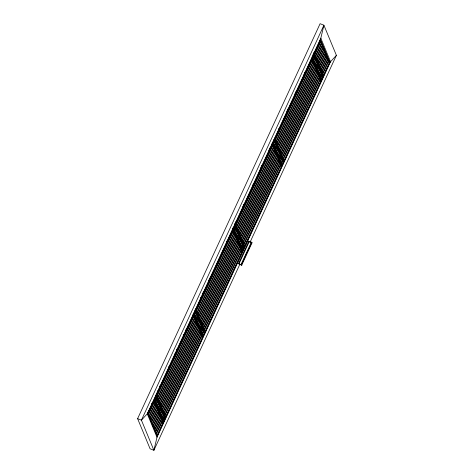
<?xml version="1.0" encoding="UTF-8"?>
<svg xmlns="http://www.w3.org/2000/svg" width="474" height="474" viewBox="0 0 474 474"><rect width="100%" height="100%" fill="white"/><g stroke="black" fill="none" stroke-linecap="round" stroke-linejoin="round"><path stroke-width="0.71" d="M137.602 418.655L141.418 420.16L323.908 25.205L336.398 55.345L329.863 62.432L157.356 435.778L153.902 450.3L141.418 420.16L147.947 413.073L320.46 39.727L323.908 25.205L320.098 23.7L137.602 418.655L150.092 448.795L153.902 450.3L239.874 264.243M148.19 411.58L148.806 410.235M151.289 404.867L152.225 402.853M157.184 392.105L157.806 390.766M159.359 387.406L160.289 385.392M168.359 367.931L169.289 365.916M174.254 355.174L174.87 353.829M176.423 350.476L177.353 348.461M183.248 335.705L183.871 334.36M185.423 331L186.353 328.986M200.312 298.768L200.935 297.429M202.487 294.07L203.417 292.055M208.69 280.638L209.935 277.954M226.376 242.368L226.999 241.023M234.754 224.238L235.993 221.548M242.818 206.777L244.063 204.093M252.441 185.962L253.057 184.617M260.819 167.832L262.057 165.148M268.882 150.371L270.127 147.687M278.499 129.556L279.121 128.211M286.877 111.426L288.121 108.742M294.947 93.971L296.185 91.281M303.947 74.495L305.185 71.811M312.941 55.02L314.185 52.336M148.178 414.4L320.691 41.054L319.417 40.551M148.392 414.91L320.904 41.564M148.978 416.32L321.485 42.974L320.217 42.476M149.192 416.836L321.698 43.49M149.985 418.761L322.498 45.415M150.785 420.681L323.292 47.341M151.366 422.091L323.878 48.751L322.604 48.247M151.579 422.607L324.092 49.26L322.818 48.763M152.166 424.017L324.672 50.671L323.404 50.173M152.379 424.532L324.886 51.186M152.96 425.942L325.472 52.596L324.198 52.093M153.173 426.452L325.685 53.112M153.76 427.862L326.266 54.522L324.998 54.018M153.973 428.377L326.479 55.031M154.554 429.788L327.066 56.442L325.792 55.944M154.767 430.303L327.279 56.957M155.353 431.713L327.86 58.367L326.592 57.869M155.567 432.229L328.073 58.883M156.147 433.639L328.66 60.293L327.386 59.789M156.361 434.148L328.873 60.802L327.599 60.305M321.011 44.402L322.284 44.9L149.772 418.246L147.568 412.925L157.356 435.778L156.971 435.624L329.483 62.278L320.353 40.249M238.493 263.514L248.82 241.159L249.377 241.373A1.458 0.338 24.8 0 0 251.38 242.167L251.753 242.315A1.523 0.35 24.8 0 1 251.996 242.895L241.669 265.256L241.296 265.108A1.458 0.338 24.8 0 0 239.287 264.314L238.493 263.514L239.044 263.734A1.458 0.338 24.8 0 0 241.053 264.522L241.426 264.67A1.523 0.35 24.8 0 1 241.669 265.256M239.044 263.734L249.377 241.373M250.118 242.078L336.398 55.345M241.053 264.522L251.38 242.167M241.426 264.67L251.753 242.315M321.81 46.322L323.078 46.825L150.572 420.171L156.971 435.624M328.109 61.739L329.863 62.432L320.46 39.727M320.862 76.059L322.77 76.812L313.361 54.107M319.6 80.408L320.874 80.912L311.471 58.207M282.03 161.729L283.298 162.232L273.895 139.528M280.134 165.829L281.408 166.327L271.999 143.628M242.558 247.15L243.832 247.647L234.423 224.949M240.668 251.244L241.936 251.747L232.533 229.043L233.22 227.556L242.623 250.254M203.091 332.564L204.359 333.068L194.956 310.363L195.643 308.876L205.052 331.575M201.195 336.664L202.469 337.168L193.06 314.463L193.753 312.97L203.156 335.675M162.985 417.736L164.893 418.483L155.49 395.784M161.729 422.085L162.997 422.583L153.872 400.548M314.055 52.62L323.458 75.319M312.159 56.72L321.562 79.419M274.582 138.035L283.985 160.739M272.686 142.135L282.095 164.839M248.82 241.159L249.063 241.74M235.116 223.455L244.519 246.16M156.177 394.291L165.58 416.996M154.281 398.391L163.69 421.096M249.614 241.959A1.458 0.338 24.8 0 1 249.869 241.989M250.556 242.202A1.458 0.338 24.8 0 1 250.936 242.368M320.815 38.228L147.272 413.808L156.995 437.277L330.538 61.697L320.815 38.228"/></g></svg>
